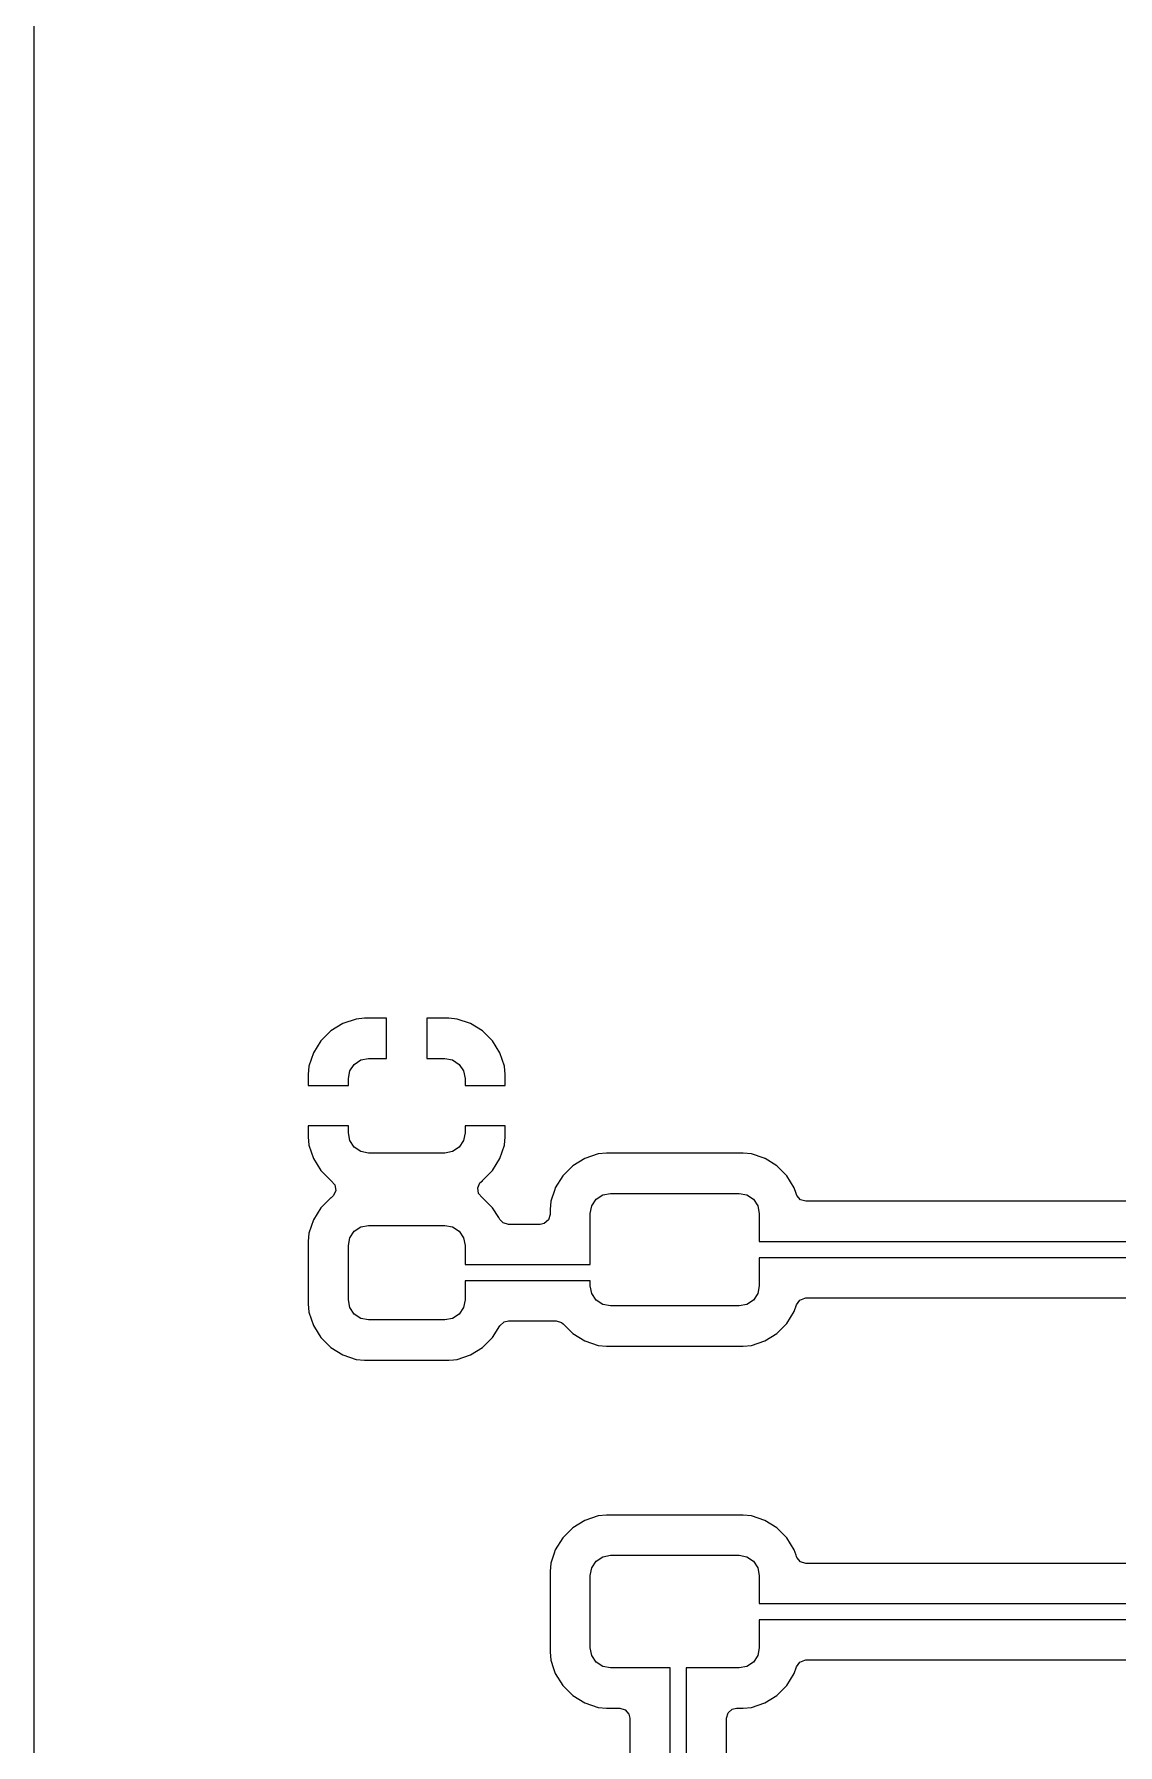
# Model space of a CAD drawing. Header units: inches. Extents: x 6.57 to 9.79, y -8.72 to -3.17.
# Drawn here: x 6.57 to 7.1, y -6.904 to -6.067 of the extents above; entities that cross this region are included whole.
import ezdxf

# ---------------------------------------------------------------- set-up
doc = ezdxf.new("R2010")
doc.units = ezdxf.units.IN
doc.header["$MEASUREMENT"] = 0
doc.layers.add('In2.Cu', color=33, linetype='CONTINUOUS', true_color=0xce7d2c)

msp = doc.modelspace()

# ---------------------------------------------------------------- linework, layer by layer
at = {"layer": 'In2.Cu', "linetype": 'CONTINUOUS'}
for p, q in [((6.5697, -6.09877), (6.5697, -5.94942)), ((6.5697, -6.33548), (6.5697, -5.94942)), ((6.5697, -6.33548), (6.5697, -5.94942)), ((6.5697, -6.57628), (6.5697, -5.94942)), ((6.5697, -6.21737), (6.5697, -6.09877)), ((6.5697, -6.33548), (6.5697, -6.21737)), ((6.5697, -6.67933), (6.5697, -6.33548)), ((6.5697, -7.07158), (6.5697, -6.33548)), ((6.5697, -6.67933), (6.5697, -6.33548)), ((6.71483, -6.55493), (6.70995, -6.55981)), ((6.7207, -6.5513), (6.71483, -6.55493)), ((6.72726, -6.54913), (6.7207, -6.5513)), ((6.7207, -6.5513), (6.7207, -6.5513)), ((6.7313, -6.54872), (6.72726, -6.54913)), ((6.74213, -6.54872), (6.7313, -6.54872)), ((6.7313, -6.54872), (6.7313, -6.54872)), ((6.74213, -6.56841), (6.74213, -6.54872)), ((6.77264, -6.54872), (6.76181, -6.54872)), ((6.76181, -6.54872), (6.76181, -6.56841)), ((6.77668, -6.54913), (6.77264, -6.54872)), ((6.78323, -6.5513), (6.77668, -6.54913)), ((6.77668, -6.54913), (6.77668, -6.54913)), ((6.78911, -6.55493), (6.78323, -6.5513)), ((6.78323, -6.5513), (6.78323, -6.5513)), ((6.79399, -6.55981), (6.78911, -6.55493)), ((6.70995, -6.55981), (6.70632, -6.56568)), ((6.79761, -6.56568), (6.79399, -6.55981)), ((6.70632, -6.56568), (6.70415, -6.57224)), ((6.70632, -6.56568), (6.70632, -6.56568)), ((6.72417, -6.57448), (6.72631, -6.57129)), ((6.72631, -6.57129), (6.7295, -6.56915)), ((6.7295, -6.56915), (6.73327, -6.56841)), ((6.73327, -6.56841), (6.74213, -6.56841)), ((6.76181, -6.56841), (6.77067, -6.56841)), ((6.77067, -6.56841), (6.77444, -6.56915)), ((6.77444, -6.56915), (6.77763, -6.57129)), ((6.77763, -6.57129), (6.77976, -6.57448)), ((6.79978, -6.57224), (6.79761, -6.56568)), ((6.79761, -6.56568), (6.79761, -6.56568)), ((6.5697, -6.65797), (6.5697, -6.57628)), ((6.70415, -6.57224), (6.70374, -6.57628)), ((6.70374, -6.57628), (6.70374, -6.58169)), ((6.70415, -6.57224), (6.70415, -6.57224)), ((6.72343, -6.57825), (6.72417, -6.57448)), ((6.72343, -6.58169), (6.72343, -6.57825)), ((6.77976, -6.57448), (6.78051, -6.57825)), ((6.78051, -6.57825), (6.78051, -6.58169)), ((6.8002, -6.57628), (6.79978, -6.57224)), ((6.8002, -6.58169), (6.8002, -6.57628)), ((6.8002, -6.57628), (6.8002, -6.57628)), ((6.70374, -6.58169), (6.72343, -6.58169)), ((6.78051, -6.58169), (6.8002, -6.58169)), ((6.72343, -6.60138), (6.70374, -6.60138)), ((6.70374, -6.60138), (6.70374, -6.60679)), ((6.72343, -6.60482), (6.72343, -6.60138)), ((6.72417, -6.60859), (6.72343, -6.60482)), ((6.78051, -6.60482), (6.77976, -6.60859)), ((6.8002, -6.60138), (6.78051, -6.60138)), ((6.78051, -6.60138), (6.78051, -6.60482)), ((6.8002, -6.60679), (6.8002, -6.60138)), ((6.70374, -6.60679), (6.70415, -6.61083)), ((6.70415, -6.61083), (6.70632, -6.61739)), ((6.72631, -6.61178), (6.72417, -6.60859)), ((6.7295, -6.61392), (6.72631, -6.61178)), ((6.77763, -6.61178), (6.77444, -6.61392)), ((6.77976, -6.60859), (6.77763, -6.61178)), ((6.79761, -6.61739), (6.79978, -6.61083)), ((6.79978, -6.61083), (6.8002, -6.60679)), ((6.79978, -6.61083), (6.79978, -6.61083)), ((6.8002, -6.60679), (6.8002, -6.60679)), ((6.70632, -6.61739), (6.70632, -6.61739)), ((6.70632, -6.61739), (6.70995, -6.62326)), ((6.73327, -6.61467), (6.7295, -6.61392)), ((6.77067, -6.61467), (6.73327, -6.61467)), ((6.77444, -6.61392), (6.77067, -6.61467)), ((6.79399, -6.62326), (6.79761, -6.61739)), ((6.79761, -6.61739), (6.79761, -6.61739)), ((6.83319, -6.62091), (6.8283, -6.6258)), ((6.83907, -6.61729), (6.83319, -6.62091)), ((6.84562, -6.61511), (6.83907, -6.61729)), ((6.83907, -6.61729), (6.83907, -6.61729)), ((6.84967, -6.6147), (6.84562, -6.61511)), ((6.84562, -6.61511), (6.84562, -6.61511)), ((6.9166, -6.6147), (6.84967, -6.6147)), ((6.84967, -6.6147), (6.84967, -6.6147)), ((6.92065, -6.61511), (6.9166, -6.6147)), ((6.9268, -6.61715), (6.92065, -6.61511)), ((6.92065, -6.61511), (6.92065, -6.61511)), ((6.9272, -6.61729), (6.9268, -6.61715)), ((6.92736, -6.61739), (6.9272, -6.61729)), ((6.9272, -6.61729), (6.9272, -6.61729)), ((6.93308, -6.62091), (6.92736, -6.61739)), ((6.93797, -6.6258), (6.93308, -6.62091)), ((6.70995, -6.62326), (6.71483, -6.62814)), ((6.71483, -6.62814), (6.71483, -6.62814)), ((6.71483, -6.62814), (6.71495, -6.62822)), ((6.71495, -6.62822), (6.71501, -6.62829)), ((6.71501, -6.62829), (6.71505, -6.62832)), ((6.71505, -6.62832), (6.71505, -6.62833)), ((6.71505, -6.62833), (6.71679, -6.63026)), ((6.71679, -6.63026), (6.71723, -6.63298)), ((6.78671, -6.63177), (6.7878, -6.62924)), ((6.7878, -6.62924), (6.78899, -6.62822)), ((6.78899, -6.62822), (6.78911, -6.62814)), ((6.78911, -6.62814), (6.79399, -6.62326)), ((6.8283, -6.6258), (6.82468, -6.63168)), ((6.94159, -6.63168), (6.93797, -6.6258)), ((6.71482, -6.63661), (6.70993, -6.64149)), ((6.71495, -6.63653), (6.71482, -6.63661)), ((6.71482, -6.63661), (6.71482, -6.63661)), ((6.71613, -6.6355), (6.71495, -6.63653)), ((6.71723, -6.63298), (6.71613, -6.6355)), ((6.78715, -6.63448), (6.78671, -6.63177)), ((6.7889, -6.63643), (6.78715, -6.63448)), ((6.78892, -6.63645), (6.7889, -6.63643)), ((6.7889, -6.63643), (6.7889, -6.63643)), ((6.78899, -6.63653), (6.78892, -6.63645)), ((6.78912, -6.63661), (6.78899, -6.63653)), ((6.794, -6.64149), (6.78912, -6.63661)), ((6.82251, -6.63823), (6.82209, -6.64228)), ((6.82437, -6.63261), (6.82251, -6.63823)), ((6.82251, -6.63823), (6.82251, -6.63823)), ((6.82251, -6.63823), (6.82251, -6.63823)), ((6.82468, -6.63168), (6.82437, -6.63261)), ((6.82468, -6.63168), (6.82468, -6.63168)), ((6.84255, -6.64048), (6.84468, -6.63729)), ((6.84468, -6.63729), (6.84787, -6.63516)), ((6.84787, -6.63516), (6.85164, -6.63441)), ((6.85164, -6.63441), (6.91463, -6.63441)), ((6.91463, -6.63441), (6.9184, -6.63516)), ((6.9184, -6.63516), (6.92159, -6.63729)), ((6.92159, -6.63729), (6.92372, -6.64048)), ((6.94252, -6.63448), (6.94159, -6.63168)), ((6.94269, -6.63498), (6.94252, -6.63448)), ((6.94288, -6.63547), (6.94269, -6.63498)), ((6.94468, -6.63755), (6.94288, -6.63547)), ((6.94732, -6.63832), (6.94468, -6.63755)), ((7.17254, -6.63832), (6.94732, -6.63832)), ((6.70993, -6.64149), (6.70631, -6.64737)), ((6.79698, -6.64631), (6.794, -6.64149)), ((6.79757, -6.64727), (6.79698, -6.64631)), ((6.82209, -6.6447), (6.82132, -6.64734)), ((6.82209, -6.64228), (6.82209, -6.6447)), ((6.8418, -6.64425), (6.84255, -6.64048)), ((6.8418, -6.66929), (6.8418, -6.64425)), ((6.92372, -6.64048), (6.92447, -6.64425)), ((6.92447, -6.64425), (6.92447, -6.65803)), ((6.70413, -6.65393), (6.70372, -6.65797)), ((6.70631, -6.64737), (6.70413, -6.65393)), ((6.70413, -6.65393), (6.70413, -6.65393)), ((6.70413, -6.65393), (6.70413, -6.65393)), ((6.70631, -6.64737), (6.70631, -6.64737)), ((6.72417, -6.65617), (6.72631, -6.65298)), ((6.72631, -6.65298), (6.7295, -6.65085)), ((6.7295, -6.65085), (6.73327, -6.6501)), ((6.73327, -6.6501), (6.77067, -6.6501)), ((6.77067, -6.6501), (6.77444, -6.65085)), ((6.77444, -6.65085), (6.77763, -6.65298)), ((6.77763, -6.65298), (6.77976, -6.65617)), ((6.79908, -6.64881), (6.79757, -6.64727)), ((6.80172, -6.64959), (6.79908, -6.64881)), ((6.81721, -6.64959), (6.80172, -6.64959)), ((6.81924, -6.64915), (6.81721, -6.64959)), ((6.82132, -6.64734), (6.81924, -6.64915)), ((6.5697, -7.92653), (6.5697, -6.65797)), ((6.70372, -6.65797), (6.70372, -6.68848)), ((6.70372, -6.65797), (6.70372, -6.65797)), ((6.72343, -6.65994), (6.72417, -6.65617)), ((6.72343, -6.68652), (6.72343, -6.65994)), ((6.77976, -6.65617), (6.78051, -6.65994)), ((6.78051, -6.65994), (6.78051, -6.66929)), ((6.92447, -6.65803), (7.20006, -6.65803)), ((6.78051, -6.66929), (6.8418, -6.66929)), ((7.20006, -6.6659), (6.92447, -6.6659)), ((6.92447, -6.6659), (6.92447, -6.67968)), ((6.5697, -6.73815), (6.5697, -6.67933)), ((6.5697, -6.73815), (6.5697, -6.67933)), ((6.8418, -6.67717), (6.78051, -6.67717)), ((6.78051, -6.67717), (6.78051, -6.68652)), ((6.8418, -6.67968), (6.8418, -6.67717)), ((6.84255, -6.68345), (6.8418, -6.67968)), ((6.92447, -6.67968), (6.92372, -6.68345)), ((6.70372, -6.68848), (6.70372, -6.68849)), ((6.70372, -6.68849), (6.70413, -6.69253)), ((6.72417, -6.69028), (6.72343, -6.68652)), ((6.78051, -6.68652), (6.77976, -6.69028)), ((6.84468, -6.68664), (6.84255, -6.68345)), ((6.84787, -6.68877), (6.84468, -6.68664)), ((6.85164, -6.68952), (6.84787, -6.68877)), ((6.9184, -6.68877), (6.91463, -6.68952)), ((6.92159, -6.68664), (6.9184, -6.68877)), ((6.92372, -6.68345), (6.92159, -6.68664)), ((6.94269, -6.68895), (6.94425, -6.68669)), ((6.94425, -6.68669), (6.94679, -6.68564)), ((6.94679, -6.68564), (6.94732, -6.68561)), ((6.94732, -6.68561), (7.17722, -6.68561)), ((6.70413, -6.69253), (6.70413, -6.69253)), ((6.70413, -6.69253), (6.70631, -6.69909)), ((6.72631, -6.69348), (6.72417, -6.69028)), ((6.7295, -6.69561), (6.72631, -6.69348)), ((6.73327, -6.69636), (6.7295, -6.69561)), ((6.77067, -6.69636), (6.73327, -6.69636)), ((6.77444, -6.69561), (6.77067, -6.69636)), ((6.77763, -6.69348), (6.77444, -6.69561)), ((6.77976, -6.69028), (6.77763, -6.69348)), ((6.79961, -6.69735), (6.80172, -6.69687)), ((6.80172, -6.69687), (6.82502, -6.69687)), ((6.82502, -6.69687), (6.82766, -6.69765)), ((6.91463, -6.68952), (6.85164, -6.68952)), ((6.93797, -6.69813), (6.94159, -6.69225)), ((6.94159, -6.69225), (6.94269, -6.68895)), ((6.70631, -6.69909), (6.70631, -6.69909)), ((6.70631, -6.69909), (6.70681, -6.69991)), ((6.70681, -6.69991), (6.70993, -6.70497)), ((6.70993, -6.70497), (6.71482, -6.70985)), ((6.78912, -6.70985), (6.794, -6.70497)), ((6.794, -6.70497), (6.79757, -6.69919)), ((6.79757, -6.69919), (6.79961, -6.69735)), ((6.82766, -6.69765), (6.82847, -6.6983)), ((6.82847, -6.6983), (6.83319, -6.70302)), ((6.83319, -6.70302), (6.83907, -6.70664)), ((6.9272, -6.70664), (6.93308, -6.70302)), ((6.93308, -6.70302), (6.93797, -6.69813)), ((6.71482, -6.70985), (6.7207, -6.71348)), ((6.7207, -6.71348), (6.72725, -6.71565)), ((6.77668, -6.71565), (6.78324, -6.71348)), ((6.78324, -6.71348), (6.78912, -6.70985)), ((6.83907, -6.70664), (6.84562, -6.70882)), ((6.84562, -6.70882), (6.84967, -6.70923)), ((6.84967, -6.70923), (6.9166, -6.70923)), ((6.9166, -6.70923), (6.92065, -6.70882)), ((6.92065, -6.70882), (6.9272, -6.70664)), ((6.72725, -6.71565), (6.7313, -6.71606)), ((6.7313, -6.71606), (6.77264, -6.71606)), ((6.77264, -6.71606), (6.77485, -6.71584)), ((6.77264, -6.71606), (6.77264, -6.71606)), ((6.77264, -6.71606), (6.77264, -6.71606)), ((6.77485, -6.71584), (6.77668, -6.71565)), ((6.5697, -6.94571), (6.5697, -6.73815)), ((6.5697, -7.07158), (6.5697, -6.73815)), ((6.83907, -6.79445), (6.83319, -6.79808)), ((6.84562, -6.79228), (6.83907, -6.79445)), ((6.83907, -6.79445), (6.83907, -6.79445)), ((6.84967, -6.79187), (6.84562, -6.79228)), ((6.84562, -6.79228), (6.84562, -6.79228)), ((6.9166, -6.79187), (6.84967, -6.79187)), ((6.84967, -6.79187), (6.84967, -6.79187)), ((6.92065, -6.79228), (6.9166, -6.79187)), ((6.9272, -6.79445), (6.92065, -6.79228)), ((6.92065, -6.79228), (6.92065, -6.79228)), ((6.93308, -6.79808), (6.9272, -6.79445)), ((6.8283, -6.80296), (6.82468, -6.80884)), ((6.83319, -6.79808), (6.8283, -6.80296)), ((6.93797, -6.80296), (6.93308, -6.79808)), ((6.94159, -6.80884), (6.93797, -6.80296)), ((6.82412, -6.81052), (6.82251, -6.8154)), ((6.82468, -6.80884), (6.82412, -6.81052)), ((6.82468, -6.80884), (6.82468, -6.80884)), ((6.84468, -6.81445), (6.84787, -6.81232)), ((6.84787, -6.81232), (6.85164, -6.81157)), ((6.85164, -6.81157), (6.91463, -6.81157)), ((6.91463, -6.81157), (6.9184, -6.81232)), ((6.9184, -6.81232), (6.92159, -6.81445)), ((6.9425, -6.81157), (6.94159, -6.80884)), ((6.94269, -6.81214), (6.9425, -6.81157)), ((6.94288, -6.81263), (6.94269, -6.81214)), ((6.94468, -6.81471), (6.94288, -6.81263)), ((6.82251, -6.8154), (6.82209, -6.81944)), ((6.82209, -6.81944), (6.82209, -6.85882)), ((6.82251, -6.8154), (6.82251, -6.8154)), ((6.82251, -6.8154), (6.82251, -6.8154)), ((6.8418, -6.82141), (6.84255, -6.81765)), ((6.8418, -6.85685), (6.8418, -6.82141)), ((6.84255, -6.81765), (6.84468, -6.81445)), ((6.92159, -6.81445), (6.92372, -6.81765)), ((6.92372, -6.81765), (6.92447, -6.82141)), ((6.92447, -6.82141), (6.92447, -6.83519)), ((6.94732, -6.81549), (6.94468, -6.81471)), ((7.17722, -6.81549), (6.94732, -6.81549)), ((6.92447, -6.83519), (7.20006, -6.83519)), ((7.20006, -6.84307), (6.92447, -6.84307)), ((6.92447, -6.84307), (6.92447, -6.85685)), ((6.82209, -6.85882), (6.82209, -6.85882)), ((6.82209, -6.85882), (6.82251, -6.86286)), ((6.82251, -6.86286), (6.82251, -6.86286)), ((6.82251, -6.86286), (6.82384, -6.86689)), ((6.84255, -6.86061), (6.8418, -6.85685)), ((6.84468, -6.86381), (6.84255, -6.86061)), ((6.84787, -6.86594), (6.84468, -6.86381)), ((6.92159, -6.86381), (6.9184, -6.86594)), ((6.92372, -6.86061), (6.92159, -6.86381)), ((6.92447, -6.85685), (6.92372, -6.86061)), ((6.94269, -6.86612), (6.94425, -6.86386)), ((6.94425, -6.86386), (6.94679, -6.8628)), ((6.94679, -6.8628), (6.94732, -6.86277)), ((6.94732, -6.86277), (7.17722, -6.86277)), ((6.82384, -6.86689), (6.82468, -6.86942)), ((6.82468, -6.86942), (6.8283, -6.8753)), ((6.85164, -6.86669), (6.84787, -6.86594)), ((6.88083, -6.86669), (6.85164, -6.86669)), ((6.88083, -6.97785), (6.88083, -6.86669)), ((6.91463, -6.86669), (6.8887, -6.86669)), ((6.8887, -6.86669), (6.8887, -6.97785)), ((6.9184, -6.86594), (6.91463, -6.86669)), ((6.93797, -6.8753), (6.94159, -6.86942)), ((6.94159, -6.86942), (6.94269, -6.86612)), ((6.8283, -6.8753), (6.83319, -6.88018)), ((6.83319, -6.88018), (6.83907, -6.88381)), ((6.9272, -6.88381), (6.93308, -6.88018)), ((6.93308, -6.88018), (6.93797, -6.8753)), ((6.83907, -6.88381), (6.84562, -6.88598)), ((6.84562, -6.88598), (6.84967, -6.88639)), ((6.84967, -6.88639), (6.85624, -6.88639)), ((6.85624, -6.88639), (6.85888, -6.88717)), ((6.85888, -6.88717), (6.86068, -6.88925)), ((6.86068, -6.88925), (6.86112, -6.89128)), ((6.90841, -6.89128), (6.90918, -6.88864)), ((6.90918, -6.88864), (6.91126, -6.88684)), ((6.91126, -6.88684), (6.91329, -6.88639)), ((6.91329, -6.88639), (6.9166, -6.88639)), ((6.9166, -6.88639), (6.92065, -6.88598)), ((6.9166, -6.88639), (6.9166, -6.88639)), ((6.92065, -6.88598), (6.9272, -6.88381)), ((6.86112, -6.89128), (6.86112, -6.95636)), ((6.90841, -6.95636), (6.90841, -6.89128))]:
    msp.add_line(p, q, dxfattribs=at)

doc.saveas('drawing.dxf')
